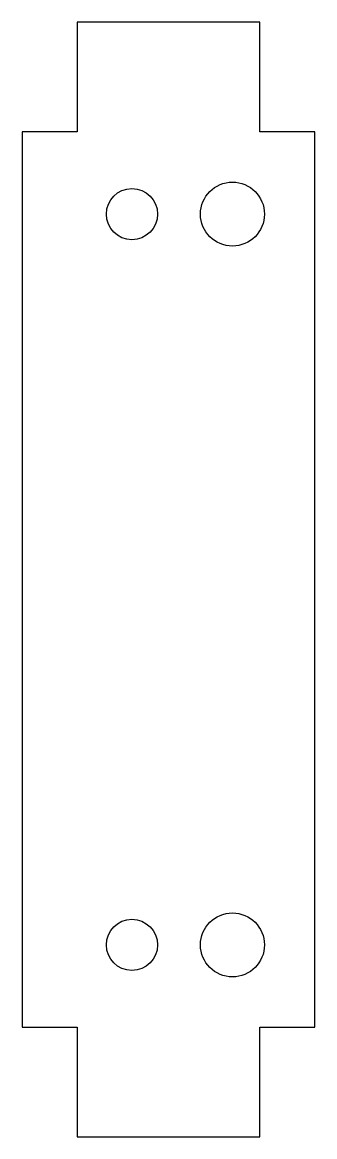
# Model space of a CAD drawing. Header units: millimetres. Extents: x 0 to 32, y -12 to 110.
import ezdxf

# ---------------------------------------------------------------- set-up
doc = ezdxf.new("R2010")
doc.units = ezdxf.units.MM

msp = doc.modelspace()

# ---------------------------------------------------------------- linework, layer by layer
msp.add_lwpolyline([(26, 110), (6, 110), (6, 98), (0, 98), (0, 0), (6, 0), (6, -12), (26, -12), (26, 0), (32, 0), (32, 98), (26, 98)], close=True)
for centre, radius in [((12, 89), 2.8), ((23, 89), 3.5), ((23, 9), 3.5), ((12, 9), 2.8)]:
    msp.add_circle(centre, radius)

doc.saveas('drawing.dxf')
